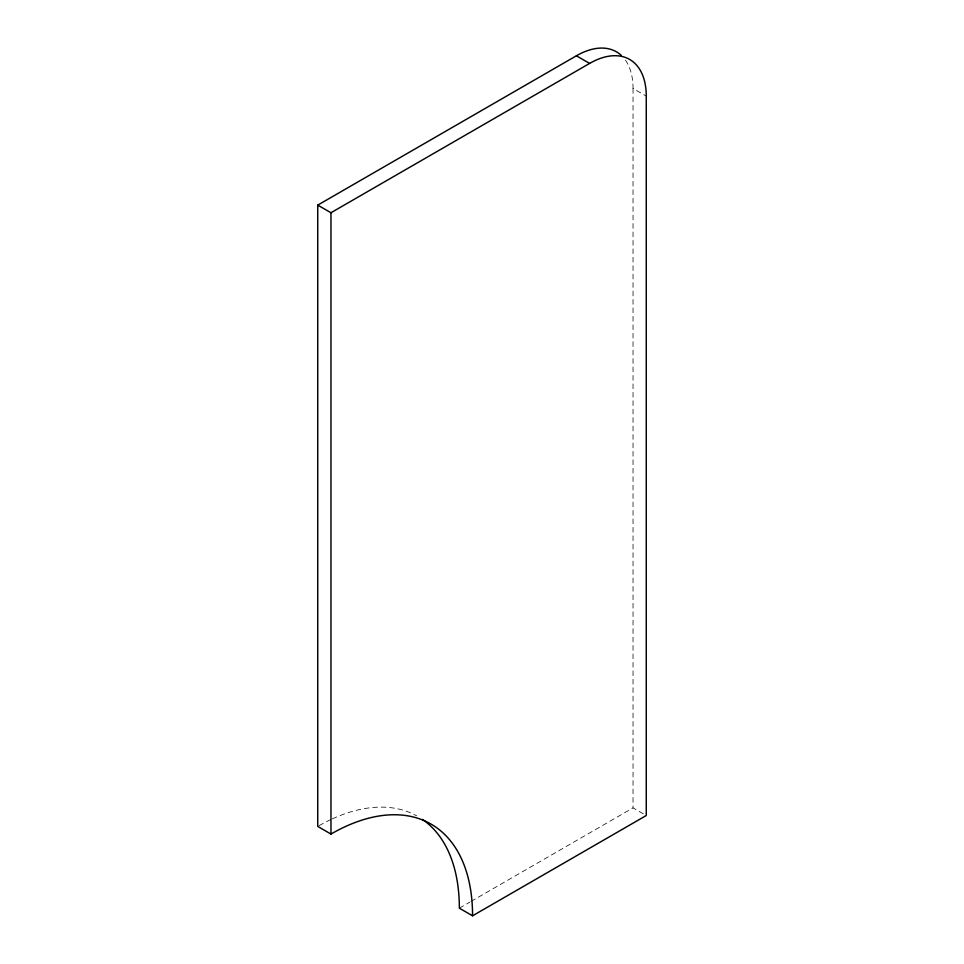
<?xml version="1.0" encoding="UTF-8"?>
<svg xmlns="http://www.w3.org/2000/svg" width="964" height="964" viewBox="0 0 964 964"><rect width="100%" height="100%" fill="white"/><g stroke="black" fill="none" stroke-linecap="round" stroke-linejoin="round"><path stroke-width="0.72" stroke-dasharray="4.82 3.62" d="M459.346 908.172L469.709 902.184M471.01 901.436L633.035 807.892L645.049 814.833M625.443 60.166A80.096 46.248 -60 0 1 633.035 88.483L646.254 96.123M633.035 88.483L633.035 807.892M319.072 825.666A200.247 115.608 -60 0 1 330.977 819.496M332.291 818.882A200.247 115.608 -60 0 1 416.677 815.833"/><path stroke-width="1.45" d="M576.4 55.791L589.607 63.419A80.096 46.248 -60 0 1 646.254 96.123L646.254 815.52L472.565 915.8A200.247 115.608 -60 0 0 330.965 834.053L317.746 826.413L317.746 205.115L576.4 55.791A80.096 46.248 -60 0 1 621.334 55.43M317.746 205.115L330.965 212.743L589.607 63.419M472.565 915.8L459.346 908.172A200.247 115.608 -60 0 0 422.521 819.448M330.965 212.743L330.965 834.053"/></g></svg>
